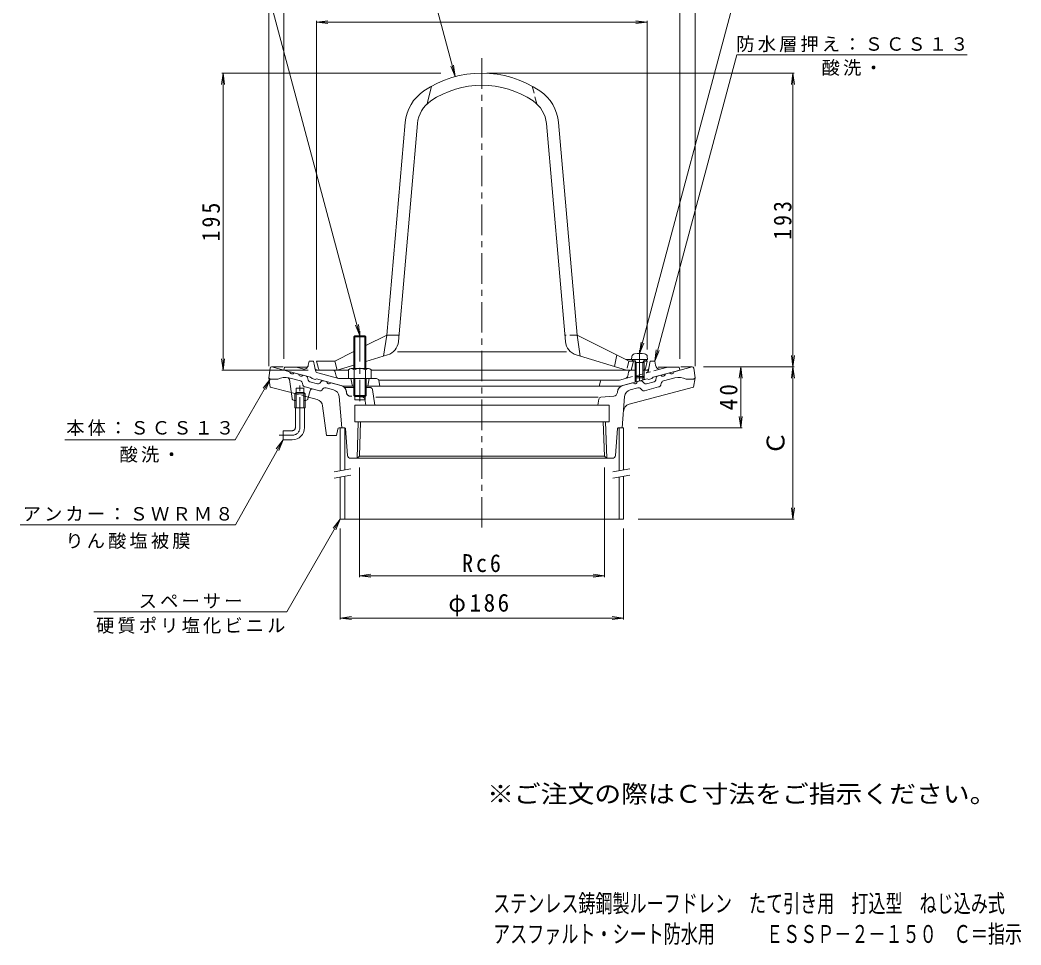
# Model space of a CAD drawing. Units: millimetres, scale not verified. Extents: x -357 to 300, y -462 to 475.
# Drawn here: x -357 to 300, y -462 to 146 of the extents above; entities that cross this region are included whole.
import ezdxf
from ezdxf.enums import TextEntityAlignment as Align

# ---------------------------------------------------------------- set-up
doc = ezdxf.new("R2010")
doc.units = ezdxf.units.MM
doc.header["$LTSCALE"] = 4
doc.linetypes.add('CHAIN1', pattern=[8, 5, -1, 1, -1])
doc.linetypes.add('DASHED1', pattern=[1.8, 1.2, -0.6])
for name, color, linetype, lineweight in [('0-0_通り芯', 3, 'Continuous', 9), ('0-1_躯体', 2, 'Continuous', 9), ('0-2_仕上', 6, 'Continuous', 9), ('0-3_建具', 4, 'Continuous', 9), ('0-4_その他', 7, 'Continuous', 9), ('0-5_寸法', 7, 'Continuous', 9)]:
    doc.layers.add(name, color=color, linetype=linetype, lineweight=lineweight)
doc.layers.add('F-4_F-4ﾚｲﾔ', color=2, linetype='Continuous')
doc.layers.add('F-5_F-5ﾚｲﾔ', color=2, linetype='Continuous')
doc.styles.add('ＭＳ ゴシック', font='')
doc.styles.get('ＭＳ ゴシック').set_extended_font_data('MS Gothic')

msp = doc.modelspace()

# ---------------------------------------------------------------- linework, layer by layer
at = {"layer": '0-0_通り芯', "linetype": 'CHAIN1'}
for p, q in [((-54.183, 120.439), (-54.183, -189.808)), ((-173.659, -121.984), (-173.659, -94.258)), ((-187.383, -126.984), (-178.659, -126.984))]:
    msp.add_line(p, q, dxfattribs=at)
at = {"layer": '0-0_通り芯'}
for p, q in [((-193.292, -83.003), (-194.071, -89.238)), ((-192.182, -82.127), (-180.327, -85.304)), ((-192.182, -82.127), (-184.754, -82.127)), ((83.817, -82.127), (71.962, -85.304)), ((76.43, -82.127), (83.935, -82.127)), ((84.927, -83.003), (85.706, -89.238)), ((-193.183, -90.127), (-194.071, -89.238)), ((-194.071, -89.238), (-193.183, -95.318)), ((-193.183, -90.127), (-188.183, -90.127)), ((-173.353, -91.314), (-180.876, -89.298)), ((-180.58, -90.325), (-178.839, -102.834)), ((-177.429, -86.08), (-174.531, -86.857)), ((-169.333, -88.25), (-171.634, -87.633)), ((-168.612, -89.015), (-168.249, -90.787)), ((-167.168, -91.936), (-162.197, -93.267)), ((-159.487, -91.46), (-160.687, -92.814)), ((-156.179, -91.774), (-158.479, -91.158)), ((47.814, -91.774), (50.114, -91.158)), ((51.121, -91.46), (52.322, -92.814)), ((58.803, -91.936), (53.832, -93.267)), ((60.247, -89.015), (59.884, -90.787)), ((60.968, -88.25), (63.268, -87.633)), ((64.988, -91.314), (72.511, -89.298)), ((69.064, -86.08), (66.166, -86.857)), ((84.817, -90.127), (79.817, -90.127)), ((84.817, -90.127), (85.706, -89.238)), ((85.706, -89.238), (84.817, -95.318)), ((-179.37, -99.019), (-193.183, -95.318)), ((-171.109, -96.127), (-176.209, -96.127)), ((-176.209, -108.983), (-176.209, -96.127)), ((-171.672, -94.011), (-171.911, -92.844)), ((-171.109, -96.127), (-171.109, -108.983)), ((-170.162, -95.274), (-170.591, -95.16)), ((-160.845, -97.771), (-170.162, -95.274)), ((-166.945, -97.692), (-168.362, -103.013)), ((-159.334, -97.317), (-158.544, -96.426)), ((-151.639, -97.132), (-156.53, -95.821)), ((-146.859, -94.271), (-153.281, -92.551)), ((-137.7, -95.627), (-144.557, -95.627)), ((-127.579, -95.627), (-130.9, -95.627)), ((-126.098, -96.89), (-124.46, -107.127)), ((38.434, -94.287), (44.916, -92.551)), ((42.422, -106.677), (84.817, -95.318)), ((43.214, -97.148), (48.165, -95.821)), ((50.969, -97.317), (50.179, -96.426)), ((61.797, -95.274), (52.48, -97.771)), ((61.797, -95.274), (62.226, -95.16)), ((63.307, -94.011), (63.546, -92.844)), ((-176.209, -104.127), (-177.353, -104.127)), ((-176.209, -98.984), (-177.109, -99.884)), ((-177.109, -99.884), (-170.209, -99.884)), ((-177.109, -108.983), (-177.109, -99.884)), ((-171.109, -98.984), (-176.209, -98.984)), ((-171.109, -98.984), (-170.209, -99.884)), ((-169.812, -104.127), (-171.109, -104.127)), ((-170.209, -99.884), (-170.209, -108.983)), ((-162.408, -103.564), (-168.103, -102.038)), ((-147.891, -101.548), (-146.182, -122.127)), ((-130.9, -103.627), (-137.7, -103.627)), ((22.081, -102.028), (-123.728, -102.028)), ((22.626, -103.276), (21.984, -107.127)), ((23.978, -102.028), (32.44, -101.307)), ((34.745, -98.704), (34.719, -99.022)), ((39.525, -101.564), (37.818, -122.127)), ((-177.109, -108.983), (-170.209, -108.983)), ((-176.659, -121.984), (-176.659, -108.983)), ((-170.659, -121.984), (-170.659, -108.983)), ((-158.745, -107.738), (-156.182, -127.127)), ((-137.683, -107.127), (29.317, -107.127)), ((29.317, -107.127), (29.317, -118.127)), ((-136.098, -142.127), (-135.348, -118.127)), ((-134.572, -140.649), (-133.869, -118.127)), ((26.207, -140.649), (25.504, -118.127)), ((27.733, -142.127), (26.983, -118.127)), ((-178.659, -123.984), (-184.659, -123.984)), ((-148.843, -122.931), (-149.682, -127.127)), ((-144.146, -122.127), (-147.869, -122.127)), ((-143.647, -122.59), (-142.321, -140.277)), ((34.783, -122.59), (33.456, -140.277)), ((35.281, -122.127), (37.818, -122.127)), ((-149.682, -127.127), (-156.182, -127.127)), ((-140.343, -142.127), (31.475, -142.127)), ((-134.572, -140.649), (-136.098, -142.127))]:
    msp.add_line(p, q, dxfattribs=at)
at = {"layer": '0-0_通り芯', "linetype": 'DASHED1'}
for p, q in [((-179.37, -99.019), (-168.103, -102.038)), ((-143.084, -99.022), (-143.111, -98.687)), ((-132.343, -102.028), (-140.805, -101.307)), ((-130.991, -103.276), (-130.349, -107.127))]:
    msp.add_line(p, q, dxfattribs=at)
at = {"layer": '0-0_通り芯'}
for points in [[(-137.683, -107.127), (-137.683, -118.127), (29.317, -118.127)], [(-178.659, -129.984), (-184.659, -129.984), (-184.659, -123.984)], [(-134.572, -140.649), (26.207, -140.649), (27.733, -142.127)]]:
    msp.add_lwpolyline(points, dxfattribs=at)
for centre, radius, start, end in [((-192.3, -83.127), 1, 90, 172.87474), ((-178.716, -85.088), 1.625, 187.61798, 322.3797), ((70.351, -85.088), 1.625, 217.6203, 352.382), ((83.935, -83.127), 1, 7.12526, 90), ((-183.369, -100.018), 11, 76.91284, 115.95178), ((-182.065, -90.532), 1.5, 7.92386, 62.62251), ((-172.921, -86.641), 1.625, 187.62059, 322.37891), ((-173.87, -93.245), 2, 11.56621, 75.0005), ((-169.592, -89.216), 1, 11.56641, 75.00078), ((-166.78, -90.487), 1.5, 191.5649, 254.99991), ((-158.738, -92.124), 1, 75.00023, 138.43498), ((-154.568, -91.559), 1.625, 187.62059, 322.37891), ((46.203, -91.559), 1.625, 217.62109, 352.37941), ((50.373, -92.124), 1, 41.56502, 104.99977), ((58.414, -90.487), 1.5, 285.00009, 348.4351), ((61.226, -89.216), 1, 104.99922, 168.43358), ((64.556, -86.641), 1.625, 217.62109, 352.37941), ((65.505, -93.245), 2, 104.9995, 168.43379), ((75.004, -100.018), 11, 64.04822, 103.08716), ((-170.203, -93.711), 1.5, 191.56461, 254.99991), ((-165.496, -98.077), 1.5, 74.99988, 165.09225), ((-161.809, -91.819), 1.5, 254.99991, 318.43558), ((-160.456, -96.322), 1.5, 255.00128, 318.43651), ((-157.047, -97.753), 2, 74.99948, 138.43507), ((-152.933, -101.962), 5, 4.74701, 74.99918), ((-148.094, -99.101), 5, 44.01003, 74.99985), ((-127.579, -97.127), 1.5, 9.09038, 90), ((39.728, -99.117), 5, 104.99936, 175.2554), ((44.508, -101.978), 5, 105.00063, 175.25298), ((48.682, -97.753), 2, 41.56493, 105.00052), ((52.091, -96.322), 1.5, 221.56349, 284.99872), ((53.444, -91.819), 1.5, 221.56442, 285.00009), ((61.838, -93.711), 1.5, 285.00009, 348.43539), ((-177.353, -102.627), 1.5, 187.92386, 270), ((-169.812, -102.627), 1.5, 270, 345.09244), ((-163.702, -108.393), 5, 7.52943, 75.00015), ((24.106, -103.523), 1.5, 94.87288, 170.53702), ((32.227, -98.816), 2.5, 274.87415, 355.25221), ((43.717, -111.507), 5, 104.99985, 175.25301), ((-178.659, -121.984), 2, 270, 0), ((-178.659, -121.984), 8, 270, 0), ((-147.862, -123.127), 1, 90.37534, 168.69046), ((-144.146, -122.627), 0.5, 4.28911, 89.99998), ((35.281, -122.627), 0.5, 90, 175.71075), ((-140.327, -140.127), 2, 184.28883, 269.5403), ((31.462, -140.127), 2, 270.37534, 355.71117)]:
    msp.add_arc(centre, radius, start, end, dxfattribs=at)
at = {"layer": '0-0_通り芯', "linetype": 'DASHED1'}
for centre, radius, start, end in [((-148.094, -99.101), 5, 4.74702, 44.01004), ((-140.592, -98.816), 2.5, 184.74779, 265.12585), ((-132.47, -103.523), 1.5, 9.46298, 85.12712)]:
    msp.add_arc(centre, radius, start, end, dxfattribs=at)
at = {"layer": '0-0_通り芯', "linetype": 'CHAIN1'}
for radius in [2, 5]:
    msp.add_arc((-178.659, -121.984), radius, 270, 0, dxfattribs=at)
at = {"layer": '0-1_躯体', "color": 4, "linetype": 'CHAIN1'}
msp.add_line((-134.3, -58.627), (-134.3, -104.627), dxfattribs=at)
at = {"layer": '0-1_躯体', "color": 4}
for p, q in [((-138.3, -83.271), (-138.3, -62.304)), ((-137.623, -83.271), (-137.623, -61.627)), ((-130.976, -83.271), (-130.976, -61.627)), ((-130.3, -83.271), (-130.3, -62.304)), ((-141.8, -83.992), (-141.8, -89.771)), ((-139.923, -83.271), (-128.676, -83.271)), ((-138.047, -83.992), (-138.047, -89.771)), ((-130.553, -83.992), (-130.553, -89.771)), ((-126.8, -83.992), (-126.8, -89.771)), ((-141.8, -89.771), (-126.8, -89.771)), ((-138.376, -89.771), (-138.376, -100.951)), ((-137.7, -89.771), (-137.7, -103.627)), ((-130.9, -89.771), (-130.9, -103.627)), ((-130.223, -89.771), (-130.223, -100.951))]:
    msp.add_line(p, q, dxfattribs=at)
at = {"layer": '0-1_躯体'}
for p, q in [((-168.176, -81.007), (-167.683, -78.271)), ((-164.683, -78.271), (-167.683, -78.271)), ((-164.683, -78.271), (-163.414, -84.553)), ((55.422, -83.047), (56.318, -78.271)), ((56.318, -78.271), (59.318, -78.271)), ((59.811, -81.007), (59.318, -78.271)), ((-184.183, -84.271), (-183.683, -82.271)), ((-169.145, -82.271), (-183.683, -82.271)), ((-171.788, -83.451), (-176.192, -82.271)), ((-162.313, -84.271), (-159.813, -84.271)), ((-155.553, -84.271), (-151.939, -84.271)), ((47.188, -84.271), (43.574, -84.271)), ((53.948, -84.271), (51.448, -84.271)), ((61.461, -82.271), (75.317, -82.271)), ((63.423, -83.451), (67.827, -82.271)), ((75.818, -84.271), (75.317, -82.271)), ((-163.683, -90.281), (-162.683, -90.031)), ((-144.996, -94.771), (-162.683, -90.031)), ((-148.201, -89.771), (-161.837, -86.117)), ((-149.905, -88.156), (-150.462, -85.508)), ((-123.412, -89.771), (-148.201, -89.771)), ((-140.183, -89.771), (-139.183, -94.771)), ((-128.183, -89.771), (-129.183, -94.771)), ((-121.941, -90.976), (-121.183, -94.771)), ((-121.883, -90.771), (36.104, -90.771)), ((23.61, -91.496), (22.818, -94.771)), ((40.08, -89.705), (36.104, -90.771)), ((36.631, -94.771), (54.317, -90.031)), ((41.54, -88.156), (42.097, -85.508)), ((55.317, -90.281), (54.317, -90.031)), ((55.317, -90.281), (57.318, -89.745)), ((-138.376, -94.771), (-144.996, -94.771)), ((36.631, -94.771), (-130.223, -94.771))]:
    msp.add_line(p, q, dxfattribs=at)
at = {"layer": '0-1_躯体', "linetype": 'DASHED1'}
for p, q in [((63.423, -83.451), (53.703, -86.055)), ((55.422, -83.047), (55.152, -84.492)), ((40.089, -89.738), (53.712, -86.087))]:
    msp.add_line(p, q, dxfattribs=at)
at = {"layer": '0-1_躯体', "color": 4}
for points in [[(-130.3, -62.304), (-138.3, -62.304), (-137.623, -61.627), (-130.976, -61.627)], [(-130.223, -100.951), (-138.376, -100.951), (-137.7, -101.627), (-130.9, -101.627)]]:
    msp.add_lwpolyline(points, close=True, dxfattribs=at)
at = {"layer": '0-1_躯体'}
for points in [[(-163.683, -90.281), (-165.683, -89.745), (-166.683, -88.96), (-184.183, -84.271)], [(57.318, -89.745), (58.318, -88.96), (75.818, -84.271)]]:
    msp.add_lwpolyline(points, dxfattribs=at)
for centre, radius, start, end in [((-171.141, -80.553), 3, 254.99973, 351.29286), ((-162.313, -82.771), 1.5, 190.61565, 270), ((-161.449, -84.185), 2, 190.61488, 255.0005), ((-151.939, -85.771), 1.5, 10.08813, 90), ((43.574, -85.771), 1.5, 90, 169.91187), ((53.948, -82.771), 1.5, 270, 349.38435), ((62.776, -80.553), 3, 188.70712, 285.00027), ((-147.936, -87.806), 2, 190.08743, 255.0005), ((-123.412, -91.271), 1.5, 11.31021, 90), ((24.572, -91.771), 1, 90, 164.05402), ((39.571, -87.806), 2, 284.9995, 349.91257)]:
    msp.add_arc(centre, radius, start, end, dxfattribs=at)
at = {"layer": '0-1_躯体', "color": 4}
for centre, radius, start, end in [((-139.923, -86.071), 2.8, 47.92557, 132.07463), ((-134.3, -93.36), 10.089, 68.19786, 111.80214), ((-128.676, -86.071), 2.8, 47.92572, 132.07428)]:
    msp.add_arc(centre, radius, start, end, dxfattribs=at)
at = {"layer": '0-1_躯体', "linetype": 'DASHED1'}
msp.add_arc((53.186, -84.123), 2, 284.99916, 349.38472, dxfattribs=at)
at = {"layer": '0-2_仕上'}
for p, q in [((-90.183, 90.532), (-87.183, 102.185)), ((-116.683, -61.271), (-104.471, 78.313)), ((-109.025, -65.535), (-96.501, 77.616)), ((0.66, -65.535), (-11.864, 77.616)), ((8.317, -61.271), (-3.895, 78.313)), ((-130.3, -68.079), (-116.683, -61.271)), ((-116.683, -61.271), (-118.683, -75.021)), ((-116.683, -61.271), (-108.683, -61.271)), ((40.318, -77.271), (8.317, -61.271)), ((8.317, -61.271), (10.317, -75.021)), ((-150.683, -78.271), (-138.3, -72.079)), ((-109.614, -72.271), (1.249, -72.271)), ((-161.467, -83.134), (-162.683, -78.271)), ((-150.683, -78.271), (-162.683, -78.271)), ((-150.683, -78.271), (-149.183, -84.271)), ((-116.085, -74.233), (-130.3, -78.544)), ((7.72, -74.233), (40.817, -84.271)), ((34.317, -74.271), (32.818, -81.844)), ((53.318, -77.271), (40.318, -77.271)), ((45.318, -78.271), (46.626, -78.271)), ((52.009, -78.271), (54.317, -78.271)), ((-160.011, -84.271), (-141.8, -84.271)), ((-138.3, -80.97), (-149.183, -84.271)), ((-126.8, -84.271), (46.318, -84.271)), ((51.448, -84.271), (51.646, -84.271))]:
    msp.add_line(p, q, dxfattribs=at)
at = {"layer": '0-2_仕上', "linetype": 'DASHED1'}
for p, q in [((-21.183, 102.185), (-18.183, 90.532)), ((8.317, -61.271), (0.317, -61.271)), ((42.317, -78.271), (40.318, -77.271)), ((42.317, -78.271), (40.817, -84.271)), ((45.318, -78.271), (42.317, -78.271))]:
    msp.add_line(p, q, dxfattribs=at)
at = {"layer": '0-2_仕上', "color": 4, "linetype": 'CHAIN1'}
msp.add_line((49.317, -71.226), (49.317, -91.371), dxfattribs=at)
at = {"layer": '0-2_仕上', "color": 4}
for p, q in [((44.068, -77.271), (44.234, -75.368)), ((54.568, -77.271), (44.068, -77.271)), ((47.188, -79.271), (46.136, -77.398)), ((46.318, -79.271), (46.759, -78.507)), ((51.448, -79.271), (52.5, -77.398)), ((52.318, -79.271), (51.877, -78.507)), ((54.568, -77.271), (54.401, -75.368)), ((46.318, -79.271), (52.318, -79.271)), ((46.318, -79.271), (46.318, -92.175)), ((47.188, -79.271), (47.188, -91.942)), ((51.448, -79.271), (51.448, -90.8)), ((52.318, -79.271), (52.318, -90.567)), ((47.188, -89.271), (46.318, -88.401)), ((46.318, -88.401), (52.318, -88.401)), ((47.188, -89.271), (51.448, -89.271)), ((51.448, -89.271), (52.318, -88.401))]:
    msp.add_line(p, q, dxfattribs=at)
at = {"layer": '0-2_仕上'}
for points in [[(44.317, -77.271), (45.318, -78.271), (43.818, -84.271)], [(53.102, -83.134), (54.317, -78.271), (53.318, -77.271)]]:
    msp.add_lwpolyline(points, dxfattribs=at)
for centre, radius, start, end in [((-54.183, 42.729), 68, 55.95366, 124.04634), ((-76.577, 75.873), 28, 124.04634, 174.99995), ((-54.183, 42.729), 60, 55.95366, 124.04634), ((-31.788, 75.873), 28, 5.00003, 55.95366), ((-76.577, 75.873), 20, 124.04634, 175.00003), ((-31.788, 75.873), 20, 4.99997, 55.95366), ((-118.987, -64.663), 10, 286.87124, 355), ((10.622, -64.663), 10, 185.00002, 253.12875), ((-160.011, -82.771), 1.5, 194.03578, 270), ((51.646, -82.771), 1.5, 270, 345.96422)]:
    msp.add_arc(centre, radius, start, end, dxfattribs=at)
at = {"layer": '0-2_仕上', "color": 4}
for centre, radius, start, end in [((46.226, -75.542), 2, 96.33815, 175.00002), ((45.917, -77.521), 0.25, 29.32918, 90), ((49.317, -103.371), 30, 83.6618, 96.3382), ((52.717, -77.521), 0.25, 90, 150.67082), ((52.409, -75.542), 2, 4.99998, 83.66183)]:
    msp.add_arc(centre, radius, start, end, dxfattribs=at)
at = {"layer": '0-3_建具'}
for p, q in [((-144.183, -122.127), (-147.183, -122.127)), ((-147.183, -122.127), (-147.183, -150.361)), ((-144.183, -122.127), (-144.183, -149.832)), ((35.817, -122.127), (35.817, -150.361)), ((-147.183, -154.422), (-147.183, -182.127)), ((-144.183, -153.893), (-144.183, -182.127)), ((35.817, -154.422), (35.817, -182.127)), ((38.817, -153.893), (38.817, -182.127)), ((38.817, -182.127), (-147.183, -182.127))]:
    msp.add_line(p, q, dxfattribs=at)
at = {"layer": '0-3_建具', "color": 7}
for p, q in [((-151.183, -151.066), (-140.183, -149.127)), ((31.817, -151.066), (42.817, -149.127)), ((-151.183, -155.128), (-140.183, -153.188)), ((31.817, -155.128), (42.817, -153.188))]:
    msp.add_line(p, q, dxfattribs=at)
at = {"layer": '0-3_建具'}
msp.add_lwpolyline([(35.817, -122.127), (38.817, -122.127), (38.817, -149.832)], dxfattribs=at)
at = {"layer": '0-4_その他'}
for p, q in [((-194.071, -81.738), (-194.071, 212.929)), ((85.706, -81.738), (85.706, 212.929)), ((-184.183, -76.771), (-184.183, 179.714)), ((75.818, -76.771), (75.818, 179.714)), ((-162.683, 144.154), (-155.247, 145.133)), ((-162.683, -70.771), (-162.683, 145.054)), ((54.317, 144.154), (46.882, 145.133)), ((54.317, -70.771), (54.317, 145.054)), ((-162.683, 144.154), (54.317, 144.154)), ((-162.683, 144.154), (-155.247, 143.175)), ((54.317, 144.154), (46.882, 143.175)), ((-224.071, 110.729), (-225.05, 103.294)), ((-81.183, 110.729), (-224.971, 110.729)), ((-224.071, -84.271), (-224.071, 110.729)), ((-224.071, 110.729), (-223.093, 103.294)), ((150.885, 110.729), (-50.975, 110.729)), ((149.985, 110.729), (149.006, 103.294)), ((149.985, 110.729), (150.964, 103.294)), ((149.985, -82.127), (149.985, 110.729)), ((-224.071, -84.271), (-225.05, -76.835)), ((-224.071, -84.271), (-223.093, -76.835)), ((149.985, -82.127), (149.006, -74.691)), ((149.985, -82.127), (150.964, -74.691)), ((-168.348, -84.271), (-224.971, -84.271)), ((91.317, -82.127), (150.885, -82.127)), ((115.706, -82.127), (114.727, -89.563)), ((115.706, -122.127), (115.706, -82.127)), ((115.706, -82.127), (116.685, -89.563)), ((149.985, -82.127), (149.006, -89.563)), ((149.985, -82.127), (149.006, -89.563)), ((149.985, -182.127), (149.985, -82.127)), ((149.985, -82.127), (150.964, -89.563)), ((149.985, -82.127), (150.964, -89.563)), ((115.706, -122.127), (114.727, -114.691)), ((115.706, -122.127), (116.685, -114.691)), ((48.317, -122.127), (116.606, -122.127)), ((-134.572, -148.149), (-134.572, -220.139)), ((26.207, -148.149), (26.207, -220.139)), ((149.985, -182.127), (149.006, -174.691)), ((149.985, -182.127), (150.964, -174.691)), ((48.317, -182.127), (150.885, -182.127)), ((-147.183, -247.914), (-147.183, -188.127)), ((38.817, -247.914), (38.817, -188.127)), ((-134.572, -219.239), (-127.136, -218.26)), ((-134.572, -219.239), (26.207, -219.239)), ((-134.572, -219.239), (-127.136, -220.218)), ((26.207, -219.239), (18.771, -218.26)), ((26.207, -219.239), (18.771, -220.218)), ((-147.183, -247.014), (-139.747, -246.035)), ((38.817, -247.014), (-147.183, -247.014)), ((-147.183, -247.014), (-139.747, -247.993)), ((38.817, -247.014), (31.382, -246.035)), ((38.817, -247.014), (31.382, -247.993))]:
    msp.add_line(p, q, dxfattribs=at)
at = {"layer": '0-5_寸法'}
for p, q in [((-71.782, 108.412), (-106.098, 237.901)), ((-134.3, -61.627), (-201.383, 188.729)), ((59.318, -78.271), (113.192, 122.79)), ((113.192, 122.79), (264.473, 122.79)), ((-71.782, 108.412), (-74.652, 115.341)), ((-71.782, 108.412), (-72.761, 115.848)), ((-134.3, -61.627), (-137.17, -54.698)), ((-134.3, -61.627), (-135.279, -54.191)), ((49.317, -73.371), (50.296, -65.935)), ((49.317, -73.371), (52.188, -66.442)), ((59.318, -78.271), (60.297, -70.835)), ((59.318, -78.271), (62.188, -71.342)), ((-193.183, -90.127), (-216.194, -129.984)), ((-193.183, -90.127), (-197.748, -96.077)), ((-193.183, -90.127), (-196.053, -97.056)), ((-216.194, -129.984), (-327.898, -129.984)), ((-184.659, -129.984), (-215.934, -185.724)), ((-184.659, -129.984), (-189.224, -135.934)), ((-184.659, -129.984), (-187.529, -136.913)), ((-147.183, -182.127), (-182.175, -242.835)), ((-147.183, -182.127), (-151.748, -188.077)), ((-147.183, -182.127), (-150.053, -189.056)), ((-215.934, -185.724), (-357.413, -185.724)), ((-182.175, -242.835), (-308.847, -242.835))]:
    msp.add_line(p, q, dxfattribs=at)
msp.add_lwpolyline([(49.317, -73.371), (117.266, 181.178), (269.076, 181.178)], dxfattribs=at)

# ---------------------------------------------------------------- texts
at = {"layer": '0-4_その他', "color": 2, "style": 'ＭＳ ゴシック'}
msp.add_text('Ｃ', height=11.73, rotation=90, dxfattribs=at).set_placement((147.994, -140.127), align=Align.BOTTOM_LEFT)
at = {"layer": '0-4_その他', "color": 2, "char_height": 11.73, "attachment_point": 7, "rotation": 90, "style": 'ＭＳ ゴシック'}
for s, insert in [('\\T1.27;\\W0.9;195', (-226.062, 0.229)), ('\\T1.27;\\W0.9;193', (149.194, 1.301)), ('\\T1.27;\\W0.95;40', (113.716, -110.627))]:
    msp.add_mtext(s, dxfattribs=dict(at, insert=insert))
at = {"layer": '0-4_その他', "color": 2, "char_height": 11.73, "attachment_point": 7, "style": 'ＭＳ ゴシック'}
for s, insert in [('\\T1.27;\\W0.9;Rc6', (-67.183, -216.971)), ('\\T1.21;\\W0.95;φ186', (-76.183, -245.946))]:
    msp.add_mtext(s, dxfattribs=dict(at, insert=insert))
at = {"layer": '0-5_寸法', "char_height": 8.798, "attachment_point": 7, "style": 'ＭＳ ゴシック'}
for s, insert in [('\\T1.17;防水層押え：ＳＣＳ１３', (112.833, 124.438)), ('\\T1.17;酸洗・', (168.833, 108.896)), ('\\T1.17;本体：ＳＣＳ１３', (-327.046, -127.455)), ('\\T1.17;酸洗・', (-292.046, -144.969)), ('\\T1.17;アンカー：ＳＷＲＭ８', (-355.673, -183.39)), ('\\T1.17;りん酸塩被膜', (-327.673, -201.682)), ('\\T1.17;スペーサー', (-279.511, -240.704)), ('\\T1.17;硬質ポリ塩化ビニル', (-307.511, -257.24))]:
    msp.add_mtext(s, dxfattribs=dict(at, insert=insert))
at = {"layer": 'F-4_F-4ﾚｲﾔ', "style": 'ＭＳ ゴシック', "width": 0.7}
for s, p in [('ステンレス鋳鋼製ルーフドレン\u3000たて引き用\u3000打込型\u3000ねじ込み式', (-46.825, -443.649)), ('アスファルト・シート防水用\u3000\u3000\u3000ＥＳＳＰ－２－１５０\u3000Ｃ＝指示', (-46.825, -463.705))]:
    msp.add_text(s, height=11.73, dxfattribs=at).set_placement(p, align=Align.BOTTOM_LEFT)
at = {"layer": 'F-5_F-5ﾚｲﾔ', "style": 'ＭＳ ゴシック', "width": 1.1}
msp.add_text('※ご注文の際はＣ寸法をご指示ください。', height=11.73, dxfattribs=at).set_placement((-50.796, -371.752), align=Align.BOTTOM_LEFT)

doc.saveas('drawing.dxf')
